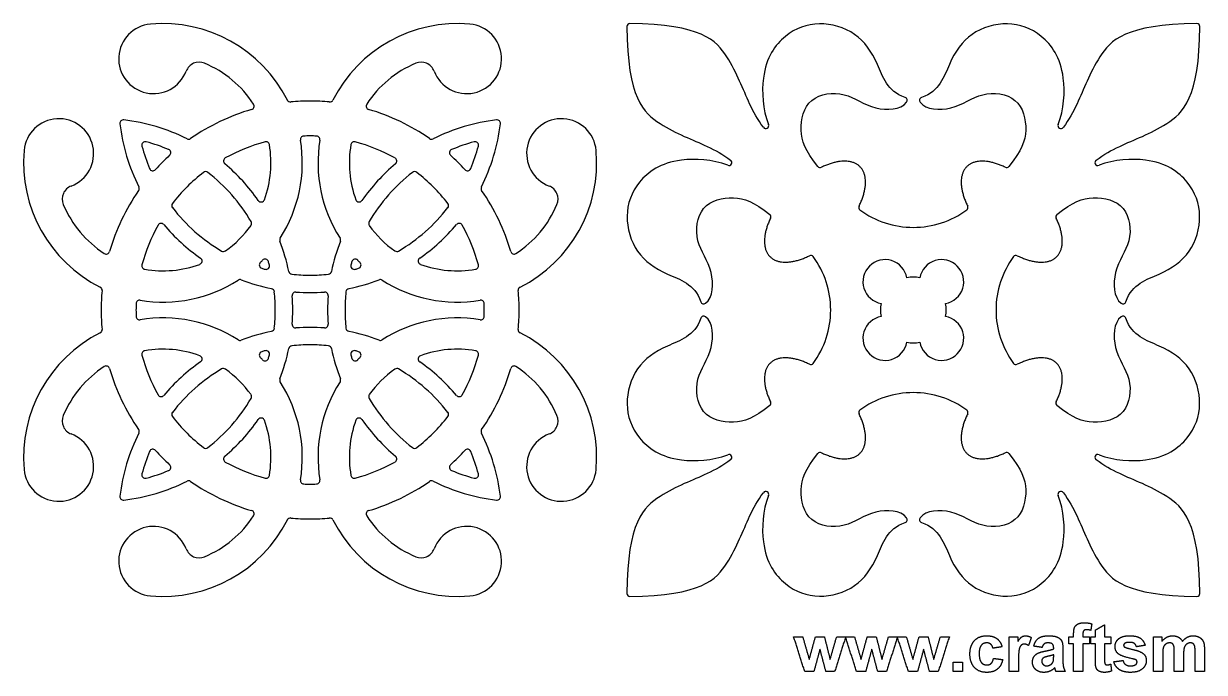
# Model space of a CAD drawing. Header units: millimetres. Extents: x -198 to 198, y -212 to 198.
# Drawn here: x -197.5 to -1.8, y -210.1 to -102.5 of the extents above; entities that cross this region are included whole.
import ezdxf

# ---------------------------------------------------------------- set-up
doc = ezdxf.new("R2010")
doc.units = ezdxf.units.MM
doc.header["$MEASUREMENT"] = 0
doc.layers.add('Layer 03', color=5, linetype='Continuous')

msp = doc.modelspace()

# ---------------------------------------------------------------- linework, layer by layer
at = {"layer": 'Layer 03'}
for centre, radius, start, end in [((-175.96, -108.34), 5.77, 95.148, 339.2413), ((-174.4, -125.6), 23.1, 26.7837, 95.1479), ((-125.6, -125.6), 23.1, 84.8521, 153.2163), ((-124.04, -108.34), 5.77, 200.7587, 84.852), ((-97, -103), 0.5, 89.6364, 180.3636), ((-3, -103), 0.5, 359.6364, 90.3636), ((-168.4, -111.21), 2.31, 67.3463, 159.2413), ((-174.4, -125.6), 17.9, 32.9107, 67.3463), ((-125.6, -125.6), 17.9, 112.6537, 147.0893), ((-131.6, -111.21), 2.31, 20.7587, 112.6537), ((-153.27, -114.93), 0.577, 206.7837, 275.324), ((-150, -150), 34.65, 90, 95.324), ((-150, -150), 34.65, 84.676, 90), ((-146.73, -114.93), 0.577, 264.676, 333.2163), ((-51.52, -115.23), 0.5, 323.6385, 70.9386), ((-48.48, -115.23), 0.5, 109.0614, 216.3615), ((-150, -150), 34.65, 106.256, 124.8703), ((-159.86, -116.19), 0.577, 286.256, 32.9107), ((-140.14, -116.19), 0.577, 147.0893, 253.744), ((-150, -150), 34.65, 55.1297, 73.744), ((-191.66, -124.04), 5.77, 290.7587, 174.8521), ((-180.96, -119.04), 0.577, 83.2169, 186.7831), ((-150, -115.35), 31.76, 186.7831, 206.6578), ((-184.65, -150), 31.76, 63.3422, 83.2169), ((-115.35, -150), 31.76, 96.7831, 116.6578), ((-150, -115.35), 31.76, 333.3422, 353.2169), ((-119.04, -119.04), 0.577, 353.2169, 96.7831), ((-108.34, -124.04), 5.77, 5.1479, 249.2413), ((-74.46, -119.4), 0.5, 215.9463, 21.5706), ((-25.54, -119.4), 0.5, 158.4294, 324.0537), ((-151.05, -121.73), 0.577, 92.1208, 189.4124), ((-150, -150), 28.87, 90, 92.1208), ((-150, -150), 28.87, 87.8792, 90), ((-148.95, -121.73), 0.577, 350.5876, 87.8792), ((-177.33, -122.67), 0.577, 75.0207, 194.9793), ((-150, -115.35), 28.87, 194.9793, 202.8149), ((-184.65, -150), 28.87, 67.1851, 75.0207), ((-170.14, -121.1), 0.577, 243.3422, 304.8703), ((-150, -150), 28.87, 105.0122, 119.1597), ((-174.4, -125.6), 17.9, 340.0509, 9.7227), ((-157.33, -122.67), 0.577, 9.7227, 105.0122), ((-174.4, -125.6), 23.1, 327.3378, 9.4124), ((-125.6, -125.6), 23.1, 170.5876, 212.6622), ((-125.6, -125.6), 17.9, 170.2773, 199.9491), ((-142.67, -122.67), 0.577, 74.9878, 170.2773), ((-150, -150), 28.87, 60.8403, 74.9878), ((-129.86, -121.1), 0.577, 235.1297, 296.6578), ((-115.35, -150), 28.87, 104.9793, 112.8149), ((-150, -115.35), 28.87, 337.1851, 345.0207), ((-122.67, -122.67), 0.577, 345.0207, 104.9793), ((-174.4, -125.6), 23.1, 174.8521, 243.2163), ((-150, -150), 34.65, 132.2318, 137.7682), ((-173.67, -123.92), 0.577, 312.2318, 67.1851), ((-163.79, -125.29), 0.577, 119.1597, 229.8276), ((-136.21, -125.29), 0.577, 310.1724, 60.8403), ((-126.33, -123.92), 0.577, 112.8149, 227.7682), ((-150, -150), 34.65, 42.2318, 47.7682), ((-125.6, -125.6), 23.1, 296.7837, 5.1479), ((-80.6, -125.54), 0.5, 248.4294, 54.0537), ((-19.4, -125.54), 0.5, 125.9463, 291.5706), ((-176.08, -126.33), 0.577, 202.8149, 317.7682), ((-150, -150), 28.87, 127.752, 142.248), ((-167.32, -127.63), 0.577, 52.248, 127.752), ((-184.65, -150), 28.87, 30.5385, 52.248), ((-184.65, -150), 31.76, 34.882, 49.8276), ((-115.35, -150), 31.76, 130.1724, 145.118), ((-115.35, -150), 28.87, 127.752, 149.4615), ((-132.68, -127.63), 0.577, 52.248, 127.752), ((-150, -150), 28.87, 37.752, 52.248), ((-123.92, -126.33), 0.577, 222.2318, 337.1851), ((-65.45, -125.87), 0.5, 218.9185, 295.6354), ((-34.55, -125.87), 0.5, 244.3646, 321.0815), ((-188.79, -131.6), 2.31, 110.7587, 202.6537), ((-150, -150), 34.65, 145.1297, 163.744), ((-178.9, -129.86), 0.577, 325.1297, 26.6578), ((-121.1, -129.86), 0.577, 153.3422, 214.8703), ((-150, -150), 34.65, 16.256, 34.8703), ((-111.21, -131.6), 2.31, 337.3463, 69.2413), ((-174.4, -125.6), 17.9, 202.6537, 237.0893), ((-172.37, -132.68), 0.577, 142.248, 217.752), ((-150, -115.35), 28.87, 217.752, 239.4615), ((-158.12, -131.51), 0.577, 214.882, 340.0509), ((-141.88, -131.51), 0.577, 199.9491, 325.118), ((-150, -115.35), 28.87, 300.5385, 322.248), ((-127.63, -132.68), 0.577, 322.248, 37.752), ((-125.6, -125.6), 17.9, 302.9107, 337.3463), ((-58.56, -132.99), 0.5, 153.6734, 233.5684), ((-41.44, -132.99), 0.5, 306.4316, 26.3266), ((-74.13, -134.55), 0.5, 334.3646, 51.0815), ((-50, -121.38), 14.92, 233.5684, 270), ((-50, -121.38), 14.92, 270, 306.4316), ((-25.87, -134.55), 0.5, 128.9185, 205.6354), ((-150, -150), 28.87, 150.8403, 164.9878), ((-174.71, -136.21), 0.577, 40.1724, 150.8403), ((-150, -115.35), 31.76, 220.1724, 235.118), ((-174.4, -125.6), 17.9, 305.3651, 324.6349), ((-160.28, -135.62), 0.577, 324.6349, 30.5385), ((-139.72, -135.62), 0.577, 149.4615, 215.3651), ((-125.6, -125.6), 17.9, 215.3651, 234.6349), ((-150, -115.35), 31.76, 304.882, 319.8276), ((-125.29, -136.21), 0.577, 29.1597, 139.8276), ((-150, -150), 28.87, 15.0122, 29.1597), ((-154.47, -138.37), 0.577, 147.3378, 201.0719), ((-184.65, -150), 31.76, 11.6111, 21.0719), ((-115.35, -150), 31.76, 158.9281, 168.3889), ((-145.53, -138.37), 0.577, 338.9281, 32.6622), ((-183.81, -140.14), 0.577, 237.0893, 343.744), ((-164.38, -139.72), 0.577, 239.4615, 305.3651), ((-135.62, -139.72), 0.577, 234.6349, 300.5385), ((-116.19, -140.14), 0.577, 196.256, 302.9107), ((-67.01, -141.44), 0.5, 36.4316, 116.3266), ((-32.99, -141.44), 0.5, 63.6734, 143.5684), ((-177.33, -142.67), 0.577, 164.9878, 260.2773), ((-174.4, -125.6), 17.9, 260.2773, 289.9491), ((-168.49, -141.88), 0.577, 289.9491, 55.118), ((-157.86, -142.53), 0.577, 134.323, 253.8683), ((-174.4, -125.6), 23.1, 314.323, 315.677), ((-157.47, -142.14), 0.577, 16.1317, 135.677), ((-157.31, -142.69), 0.577, 255.0207, 14.9793), ((-184.65, -150), 28.87, 14.9793, 16.1317), ((-142.69, -142.69), 0.577, 165.0207, 284.9793), ((-115.35, -150), 28.87, 163.8683, 165.0207), ((-142.53, -142.14), 0.577, 44.323, 163.8683), ((-125.6, -125.6), 23.1, 224.323, 225.677), ((-142.14, -142.53), 0.577, 286.1317, 45.677), ((-131.51, -141.88), 0.577, 124.882, 250.0509), ((-125.6, -125.6), 17.9, 250.0509, 279.7227), ((-122.67, -142.67), 0.577, 279.7227, 15.0122), ((-78.62, -150), 14.92, 360, 36.4316), ((-54.69, -145.31), 3.67, 135, 259.6542), ((-54.69, -145.31), 3.67, 10.3458, 135), ((-45.31, -145.31), 3.67, 45, 169.6542), ((-45.31, -145.31), 3.67, 280.3458, 45), ((-21.38, -150), 14.92, 143.5684, 180), ((-150, -115.35), 28.87, 253.8683, 255.0207), ((-152.97, -143.49), 0.577, 191.6111, 263.9717), ((-150, -115.35), 28.87, 263.9717, 270), ((-150, -115.35), 28.87, 270, 276.0283), ((-147.03, -143.49), 0.577, 276.0283, 348.3889), ((-150, -115.35), 28.87, 284.9793, 286.1317), ((-50, -150), 5.46, 90, 101.3867), ((-50, -150), 5.46, 78.6133, 90), ((-185.07, -146.73), 0.577, 354.676, 63.2163), ((-150, -150), 34.65, 174.676, 180), ((-174.4, -125.6), 23.1, 260.5876, 302.6622), ((-161.63, -145.53), 0.577, 68.9281, 122.6622), ((-150, -115.35), 31.76, 248.9281, 258.3889), ((-156.51, -147.03), 0.577, 6.0283, 78.3889), ((-143.49, -147.03), 0.577, 101.6111, 173.9717), ((-150, -115.35), 31.76, 281.6111, 291.0719), ((-138.37, -145.53), 0.577, 57.3378, 111.0719), ((-125.6, -125.6), 23.1, 237.3378, 279.4124), ((-114.93, -146.73), 0.577, 116.7837, 185.324), ((-150, -150), 34.65, 360, 5.324), ((-178.27, -148.95), 0.577, 80.5876, 177.8792), ((-184.65, -150), 28.87, 0, 6.0283), ((-152.4, -147.6), 0.577, 85.7457, 184.2543), ((-184.65, -150), 31.76, 0, 4.2543), ((-150, -115.35), 31.76, 265.7457, 270), ((-150, -115.35), 31.76, 270, 274.2543), ((-147.6, -147.6), 0.577, 355.7457, 94.2543), ((-115.35, -150), 31.76, 175.7457, 180), ((-115.35, -150), 28.87, 173.9717, 180), ((-121.73, -148.95), 0.577, 2.1208, 99.4124), ((-84.77, -148.48), 0.5, 199.0614, 306.3615), ((-15.23, -148.48), 0.5, 233.6385, 340.9386), ((-150, -150), 34.65, 180, 185.324), ((-150, -150), 28.87, 177.8792, 180), ((-150, -150), 28.87, 180, 182.1208), ((-184.65, -150), 28.87, 353.9717, 360), ((-184.65, -150), 31.76, 355.7457, 360), ((-115.35, -150), 31.76, 180, 184.2543), ((-115.35, -150), 28.87, 180, 186.0283), ((-150, -150), 28.87, 360, 2.1208), ((-150, -150), 28.87, 357.8792, 0), ((-150, -150), 34.65, 354.676, 360), ((-78.62, -150), 14.92, 323.5684, 0), ((-50, -150), 5.46, 168.6133, 180), ((-50, -150), 5.46, 180, 191.3867), ((-50, -150), 5.46, 0, 11.3867), ((-50, -150), 5.46, 348.6133, 0), ((-21.38, -150), 14.92, 180, 216.4316), ((-178.27, -151.05), 0.577, 182.1208, 279.4124), ((-174.4, -174.4), 23.1, 57.3378, 99.4124), ((-152.4, -152.4), 0.577, 175.7457, 274.2543), ((-147.6, -152.4), 0.577, 265.7457, 4.2543), ((-125.6, -174.4), 23.1, 80.5876, 122.6622), ((-121.73, -151.05), 0.577, 260.5876, 357.8792), ((-84.77, -151.52), 0.5, 53.6385, 160.9386), ((-54.69, -154.69), 3.67, 100.3458, 225), ((-45.31, -154.69), 3.67, 315, 79.6542), ((-15.23, -151.52), 0.5, 19.0614, 126.3615), ((-174.4, -174.4), 23.1, 116.7837, 185.1479), ((-185.07, -153.27), 0.577, 296.7837, 5.324), ((-150, -184.65), 31.76, 101.6111, 111.0719), ((-156.51, -152.97), 0.577, 281.6111, 353.9717), ((-150, -184.65), 31.76, 90, 94.2543), ((-150, -184.65), 31.76, 85.7457, 90), ((-143.49, -152.97), 0.577, 186.0283, 258.3889), ((-150, -184.65), 31.76, 68.9281, 78.3889), ((-114.93, -153.27), 0.577, 174.676, 243.2163), ((-125.6, -174.4), 23.1, 354.8521, 63.2163), ((-174.4, -174.4), 17.9, 70.0509, 99.7227), ((-161.63, -154.47), 0.577, 237.3378, 291.0719), ((-184.65, -150), 31.76, 338.9281, 348.3889), ((-152.97, -156.51), 0.577, 96.0283, 168.3889), ((-150, -184.65), 28.87, 90, 96.0283), ((-150, -184.65), 28.87, 83.9717, 90), ((-147.03, -156.51), 0.577, 11.6111, 83.9717), ((-115.35, -150), 31.76, 191.6111, 201.0719), ((-138.37, -154.47), 0.577, 248.9281, 302.6622), ((-125.6, -174.4), 17.9, 80.2773, 109.9491), ((-54.69, -154.69), 3.67, 225, 349.6542), ((-50, -150), 5.46, 258.6133, 270), ((-50, -150), 5.46, 270, 281.3867), ((-45.31, -154.69), 3.67, 190.3458, 315), ((-177.33, -157.33), 0.577, 99.7227, 195.0122), ((-150, -150), 28.87, 195.0122, 209.1597), ((-168.49, -158.12), 0.577, 304.882, 70.0509), ((-157.86, -157.47), 0.577, 106.1317, 225.677), ((-174.4, -174.4), 23.1, 44.323, 45.677), ((-150, -184.65), 28.87, 104.9793, 106.1317), ((-157.47, -157.86), 0.577, 224.323, 343.8683), ((-157.31, -157.31), 0.577, 345.0207, 104.9793), ((-184.65, -150), 28.87, 343.8683, 345.0207), ((-142.69, -157.31), 0.577, 75.0207, 194.9793), ((-115.35, -150), 28.87, 194.9793, 196.1317), ((-142.53, -157.86), 0.577, 196.1317, 315.677), ((-150, -184.65), 28.87, 73.8683, 75.0207), ((-125.6, -174.4), 23.1, 134.323, 135.677), ((-142.14, -157.47), 0.577, 314.323, 73.8683), ((-131.51, -158.12), 0.577, 109.9491, 235.118), ((-150, -150), 28.87, 330.8403, 344.9878), ((-122.67, -157.33), 0.577, 344.9878, 80.2773), ((-174.4, -174.4), 17.9, 122.9107, 157.3463), ((-183.81, -159.86), 0.577, 16.256, 122.9107), ((-150, -150), 34.65, 196.256, 214.8703), ((-150, -184.65), 31.76, 124.882, 139.8276), ((-150, -184.65), 28.87, 120.5385, 142.248), ((-164.38, -160.28), 0.577, 54.6349, 120.5385), ((-174.4, -174.4), 17.9, 35.3651, 54.6349), ((-125.6, -174.4), 17.9, 125.3651, 144.6349), ((-135.62, -160.28), 0.577, 59.4615, 125.3651), ((-150, -184.65), 28.87, 37.752, 59.4615), ((-150, -184.65), 31.76, 40.1724, 55.118), ((-150, -150), 34.65, 325.1297, 343.744), ((-116.19, -159.86), 0.577, 57.0893, 163.744), ((-125.6, -174.4), 17.9, 22.6537, 57.0893), ((-67.01, -158.56), 0.5, 243.6734, 323.5684), ((-32.99, -158.56), 0.5, 216.4316, 296.3266), ((-154.47, -161.63), 0.577, 158.9281, 212.6622), ((-174.4, -174.4), 23.1, 350.5876, 32.6622), ((-125.6, -174.4), 23.1, 147.3378, 189.4124), ((-145.53, -161.63), 0.577, 327.3378, 21.0719), ((-174.71, -163.79), 0.577, 209.1597, 319.8276), ((-160.28, -164.38), 0.577, 329.4615, 35.3651), ((-139.72, -164.38), 0.577, 144.6349, 210.5385), ((-125.29, -163.79), 0.577, 220.1724, 330.8403), ((-50, -178.62), 14.92, 90, 126.4316), ((-50, -178.62), 14.92, 53.5684, 90), ((-184.65, -150), 28.87, 307.752, 329.4615), ((-115.35, -150), 28.87, 210.5385, 232.248), ((-74.13, -165.45), 0.5, 308.9185, 25.6354), ((-25.87, -165.45), 0.5, 154.3646, 231.0815), ((-188.79, -168.4), 2.31, 157.3463, 249.2413), ((-172.37, -167.32), 0.577, 142.248, 217.752), ((-150, -150), 28.87, 217.752, 232.248), ((-184.65, -150), 31.76, 310.1724, 325.118), ((-158.12, -168.49), 0.577, 19.9491, 145.118), ((-174.4, -174.4), 17.9, 350.2773, 19.9491), ((-125.6, -174.4), 17.9, 160.0509, 189.7227), ((-141.88, -168.49), 0.577, 34.882, 160.0509), ((-115.35, -150), 31.76, 214.882, 229.8276), ((-150, -150), 28.87, 307.752, 322.248), ((-127.63, -167.32), 0.577, 322.248, 37.752), ((-111.21, -168.4), 2.31, 290.7587, 22.6537), ((-58.56, -167.01), 0.5, 126.4316, 206.3266), ((-41.44, -167.01), 0.5, 333.6734, 53.5684), ((-178.9, -170.14), 0.577, 333.3422, 34.8703), ((-121.1, -170.14), 0.577, 145.1297, 206.6578), ((-191.66, -175.96), 5.77, 185.1479, 69.2413), ((-150, -184.65), 31.76, 153.3422, 173.2169), ((-150, -184.65), 31.76, 6.7831, 26.6578), ((-108.34, -175.96), 5.77, 110.7587, 354.8521), ((-150, -184.65), 28.87, 157.1851, 165.0207), ((-176.08, -173.67), 0.577, 42.2318, 157.1851), ((-150, -150), 34.65, 222.2318, 227.7682), ((-167.32, -172.37), 0.577, 232.248, 307.752), ((-132.68, -172.37), 0.577, 232.248, 307.752), ((-150, -150), 34.65, 312.2318, 317.7682), ((-123.92, -173.67), 0.577, 22.8149, 137.7682), ((-150, -184.65), 28.87, 14.9793, 22.8149), ((-80.6, -174.46), 0.5, 305.9463, 111.5706), ((-65.45, -174.13), 0.5, 64.3646, 141.0815), ((-34.55, -174.13), 0.5, 38.9185, 115.6354), ((-19.4, -174.46), 0.5, 68.4294, 234.0537), ((-173.67, -176.08), 0.577, 292.8149, 47.7682), ((-163.79, -174.71), 0.577, 130.1724, 240.8403), ((-150, -150), 28.87, 240.8403, 254.9878), ((-150, -150), 28.87, 285.0122, 299.1597), ((-136.21, -174.71), 0.577, 299.1597, 49.8276), ((-126.33, -176.08), 0.577, 132.2318, 247.1851), ((-177.33, -177.33), 0.577, 165.0207, 284.9793), ((-184.65, -150), 28.87, 284.9793, 292.8149), ((-157.33, -177.33), 0.577, 254.9878, 350.2773), ((-142.67, -177.33), 0.577, 189.7227, 285.0122), ((-115.35, -150), 28.87, 247.1851, 255.0207), ((-122.67, -177.33), 0.577, 255.0207, 14.9793), ((-184.65, -150), 31.76, 276.7831, 296.6578), ((-170.14, -178.9), 0.577, 55.1297, 116.6578), ((-150, -150), 34.65, 235.1297, 253.744), ((-151.05, -178.27), 0.577, 170.5876, 267.8792), ((-150, -150), 28.87, 267.8792, 270), ((-150, -150), 28.87, 270, 272.1208), ((-148.95, -178.27), 0.577, 272.1208, 9.4124), ((-150, -150), 34.65, 286.256, 304.8703), ((-129.86, -178.9), 0.577, 63.3422, 124.8703), ((-115.35, -150), 31.76, 243.3422, 263.2169), ((-180.96, -180.96), 0.577, 173.2169, 276.7831), ((-119.04, -180.96), 0.577, 263.2169, 6.7831), ((-74.46, -180.6), 0.5, 338.4294, 144.0537), ((-25.54, -180.6), 0.5, 35.9463, 201.5706), ((-159.86, -183.81), 0.577, 327.0893, 73.744), ((-140.14, -183.81), 0.577, 106.256, 212.9107), ((-175.96, -191.66), 5.77, 20.7587, 264.852), ((-174.4, -174.4), 23.1, 264.8521, 333.2163), ((-174.4, -174.4), 17.9, 292.6537, 327.0893), ((-153.27, -185.07), 0.577, 84.676, 153.2163), ((-150, -150), 34.65, 264.676, 270), ((-150, -150), 34.65, 270, 275.324), ((-146.73, -185.07), 0.577, 26.7837, 95.324), ((-125.6, -174.4), 23.1, 206.7837, 275.1479), ((-125.6, -174.4), 17.9, 212.9107, 247.3463), ((-124.04, -191.66), 5.77, 275.148, 159.2413), ((-51.52, -184.77), 0.5, 289.0614, 36.3615), ((-48.48, -184.77), 0.5, 143.6385, 250.9386), ((-168.4, -188.79), 2.31, 200.7587, 292.6537), ((-131.6, -188.79), 2.31, 247.3463, 339.2413), ((-97, -197), 0.5, 179.6364, 270.3636), ((-3, -197), 0.5, 269.6364, 0.3636)]:
    msp.add_arc(centre, radius, start, end, dxfattribs=at)
for points, knots in [([(-97.5, -103), (-97.42, -114.85), (-91.92, -119.9), (-85.06, -122.27), (-81.57, -124.21), (-80.3, -125.13)], [9200.477875, 9200.477875, 9200.477875, 9200.477875, 9212.493832, 9224.678635, 9231.650875, 9231.650875, 9231.650875, 9231.650875]), ([(-74.87, -119.7), (-75.79, -118.43), (-77.73, -114.94), (-80.1, -108.08), (-85.15, -102.58), (-97, -102.5)], [9168.513131, 9168.513131, 9168.513131, 9168.513131, 9175.48537, 9187.67017, 9199.686131, 9199.686131, 9199.686131, 9199.686131]), ([(-51.36, -114.76), (-54.36, -113.72), (-55.83, -108.71), (-59.23, -103.75), (-65.71, -101.9), (-71.42, -103.93), (-75.38, -109.41), (-75, -116.69), (-74, -119.22)], [9120.439515, 9120.439515, 9120.439515, 9120.439515, 9128.307173, 9136.637013, 9144.966852, 9153.296691, 9161.626531, 9167.067787, 9167.067787, 9167.067787, 9167.067787]), ([(-26, -119.22), (-25, -116.69), (-24.62, -109.41), (-28.58, -103.93), (-34.29, -101.9), (-40.77, -103.75), (-44.17, -108.71), (-45.64, -113.72), (-48.64, -114.76)], [8962.405411, 8962.405411, 8962.405411, 8962.405411, 8967.846665, 8976.176505, 8984.506344, 8992.836183, 9001.166022, 9009.033682, 9009.033682, 9009.033682, 9009.033682]), ([(-3, -102.5), (-14.85, -102.58), (-19.9, -108.08), (-22.27, -114.94), (-24.21, -118.43), (-25.13, -119.7)], [8929.787067, 8929.787067, 8929.787067, 8929.787067, 8941.803025, 8953.987827, 8960.960066, 8960.960066, 8960.960066, 8960.960066]), ([(-19.7, -125.13), (-18.43, -124.21), (-14.94, -122.27), (-8.08, -119.9), (-2.58, -114.85), (-2.5, -103)], [8897.822323, 8897.822323, 8897.822323, 8897.822323, 8904.794562, 8916.979364, 8928.995322, 8928.995322, 8928.995322, 8928.995322]), ([(-65.84, -126.19), (-67.94, -123.58), (-69.18, -120.34), (-67.69, -114.38), (-61.1, -113.55), (-57.02, -117.01), (-52.09, -116.84), (-51.12, -115.53)], [9077.528376, 9077.528376, 9077.528376, 9077.528376, 9086.083511, 9094.694983, 9103.306456, 9111.917928, 9119.503145, 9119.503145, 9119.503145, 9119.503145]), ([(-48.88, -115.53), (-47.91, -116.84), (-42.98, -117.01), (-38.9, -113.55), (-32.31, -114.38), (-30.82, -120.34), (-32.06, -123.58), (-34.16, -126.19)], [9009.970052, 9009.970052, 9009.970052, 9009.970052, 9017.55527, 9026.166743, 9034.778216, 9043.389688, 9051.944822, 9051.944822, 9051.944822, 9051.944822]), ([(-80.78, -126), (-83.31, -125), (-90.59, -124.62), (-96.07, -128.58), (-98.1, -134.29), (-96.25, -140.77), (-91.29, -144.17), (-86.28, -145.64), (-85.24, -148.64)], [9233.09622, 9233.09622, 9233.09622, 9233.09622, 9238.537474, 9246.867314, 9255.197153, 9263.526993, 9271.856833, 9279.724491, 9279.724491, 9279.724491, 9279.724491]), ([(-14.76, -148.64), (-13.72, -145.64), (-8.71, -144.17), (-3.75, -140.77), (-1.9, -134.29), (-3.93, -128.58), (-9.41, -124.62), (-16.69, -125), (-19.22, -126)], [8849.748707, 8849.748707, 8849.748707, 8849.748707, 8857.616366, 8865.946205, 8874.276044, 8882.605883, 8890.935723, 8896.376978, 8896.376978, 8896.376978, 8896.376978]), ([(-84.47, -148.88), (-83.16, -147.91), (-82.99, -142.98), (-86.45, -138.9), (-85.62, -132.31), (-79.66, -130.82), (-76.42, -132.06), (-73.81, -134.16)], [9280.660861, 9280.660861, 9280.660861, 9280.660861, 9288.246078, 9296.85755, 9305.469023, 9314.080495, 9322.63563, 9322.63563, 9322.63563, 9322.63563]), ([(-26.19, -134.16), (-23.58, -132.06), (-20.34, -130.82), (-14.38, -132.31), (-13.55, -138.9), (-17.01, -142.98), (-16.84, -147.91), (-15.53, -148.88)], [8806.837567, 8806.837567, 8806.837567, 8806.837567, 8815.392702, 8824.004175, 8832.615647, 8841.22712, 8848.812337, 8848.812337, 8848.812337, 8848.812337]), ([(-85.24, -151.36), (-86.28, -154.36), (-91.29, -155.83), (-96.25, -159.23), (-98.1, -165.71), (-96.07, -171.42), (-90.59, -175.38), (-83.31, -175), (-80.78, -174)], [8308.36709, 8308.36709, 8308.36709, 8308.36709, 8316.234748, 8324.564588, 8332.894427, 8341.224267, 8349.554107, 8354.995361, 8354.995361, 8354.995361, 8354.995361]), ([(-73.81, -165.84), (-76.42, -167.94), (-79.66, -169.18), (-85.62, -167.69), (-86.45, -161.1), (-82.99, -157.02), (-83.16, -152.09), (-84.47, -151.12)], [8265.455951, 8265.455951, 8265.455951, 8265.455951, 8274.011086, 8282.622558, 8291.234031, 8299.845504, 8307.43072, 8307.43072, 8307.43072, 8307.43072]), ([(-15.53, -151.12), (-16.84, -152.09), (-17.01, -157.02), (-13.55, -161.1), (-14.38, -167.69), (-20.34, -169.18), (-23.58, -167.94), (-26.19, -165.84)], [8739.279244, 8739.279244, 8739.279244, 8739.279244, 8746.86446, 8755.475933, 8764.087406, 8772.69888, 8781.254013, 8781.254013, 8781.254013, 8781.254013]), ([(-19.22, -174), (-16.69, -175), (-9.41, -175.38), (-3.93, -171.42), (-1.9, -165.71), (-3.75, -159.23), (-8.71, -155.83), (-13.72, -154.36), (-14.76, -151.36)], [8691.714602, 8691.714602, 8691.714602, 8691.714602, 8697.155858, 8705.485698, 8713.815537, 8722.145376, 8730.475216, 8738.342874, 8738.342874, 8738.342874, 8738.342874]), ([(-51.12, -184.47), (-52.09, -183.16), (-57.02, -182.99), (-61.1, -186.45), (-67.69, -185.62), (-69.18, -179.66), (-67.94, -176.42), (-65.84, -173.81)], [8468.588435, 8468.588435, 8468.588435, 8468.588435, 8476.173651, 8484.785124, 8493.396597, 8502.008069, 8510.563204, 8510.563204, 8510.563204, 8510.563204]), ([(-34.16, -173.81), (-32.06, -176.42), (-30.82, -179.66), (-32.31, -185.62), (-38.9, -186.45), (-42.98, -182.99), (-47.91, -183.16), (-48.88, -184.47)], [8536.146759, 8536.146759, 8536.146759, 8536.146759, 8544.701892, 8553.313365, 8561.924838, 8570.536311, 8578.121528, 8578.121528, 8578.121528, 8578.121528]), ([(-80.3, -174.87), (-81.57, -175.79), (-85.06, -177.73), (-91.92, -180.1), (-97.42, -185.15), (-97.5, -197)], [8356.440706, 8356.440706, 8356.440706, 8356.440706, 8363.412945, 8375.597745, 8387.613705, 8387.613705, 8387.613705, 8387.613705]), ([(-2.5, -197), (-2.58, -185.15), (-8.08, -180.1), (-14.94, -177.73), (-18.43, -175.79), (-19.7, -174.87)], [8659.096258, 8659.096258, 8659.096258, 8659.096258, 8671.112217, 8683.297018, 8690.269258, 8690.269258, 8690.269258, 8690.269258]), ([(-97, -197.5), (-85.15, -197.42), (-80.1, -191.92), (-77.73, -185.06), (-75.79, -181.57), (-74.87, -180.3)], [8388.40545, 8388.40545, 8388.40545, 8388.40545, 8400.42141, 8412.60621, 8419.578449, 8419.578449, 8419.578449, 8419.578449]), ([(-74, -180.78), (-75, -183.31), (-75.38, -190.59), (-71.42, -196.07), (-65.71, -198.1), (-59.23, -196.25), (-55.83, -191.29), (-54.36, -186.28), (-51.36, -185.24)], [8421.023794, 8421.023794, 8421.023794, 8421.023794, 8426.465048, 8434.794888, 8443.124727, 8451.454566, 8459.784405, 8467.652065, 8467.652065, 8467.652065, 8467.652065]), ([(-48.64, -185.24), (-45.64, -186.28), (-44.17, -191.29), (-40.77, -196.25), (-34.29, -198.1), (-28.58, -196.07), (-24.62, -190.59), (-25, -183.31), (-26, -180.78)], [8579.057898, 8579.057898, 8579.057898, 8579.057898, 8586.925558, 8595.255397, 8603.585237, 8611.915076, 8620.244915, 8625.68617, 8625.68617, 8625.68617, 8625.68617]), ([(-25.13, -180.3), (-24.21, -181.57), (-22.27, -185.06), (-19.9, -191.92), (-14.85, -197.42), (-3, -197.5)], [8627.131514, 8627.131514, 8627.131514, 8627.131514, 8634.103754, 8646.288555, 8658.304514, 8658.304514, 8658.304514, 8658.304514])]:
    msp.add_open_spline(points, degree=3, knots=knots, dxfattribs=at)
for points, weights, knots in [([(-59.01, -132.77), (-56.8, -128.29), (-58.85, -126.23), (-60.86, -124.23), (-65.23, -126.32)], [0.862289388892, 0.817785285659, 1, 0.821022926632, 0.860779444442], [9074.92181, 9074.92181, 9074.92181, 9075.899034, 9075.899034, 9076.858895, 9076.858895, 9076.858895]), ([(-34.77, -126.32), (-39.14, -124.23), (-41.15, -126.23), (-43.2, -128.29), (-40.99, -132.77)], [0.860779444442, 0.821022926632, 1, 0.817785329102, 0.862289367671], [9052.614303, 9052.614303, 9052.614303, 9053.574163, 9053.574163, 9054.551387, 9054.551387, 9054.551387]), ([(-73.68, -134.77), (-75.77, -139.14), (-73.77, -141.15), (-71.71, -143.2), (-67.23, -140.99)], [0.860779463399, 0.821022883961, 1, 0.817785285659, 0.862289388892], [9323.305111, 9323.305111, 9323.305111, 9324.264972, 9324.264972, 9325.242196, 9325.242196, 9325.242196]), ([(-32.77, -140.99), (-28.29, -143.2), (-26.23, -141.15), (-24.23, -139.14), (-26.32, -134.77)], [0.862289367671, 0.817785329102, 1, 0.821022926632, 0.860779444442], [8804.231002, 8804.231002, 8804.231002, 8805.208226, 8805.208226, 8806.168086, 8806.168086, 8806.168086]), ([(-67.23, -159.01), (-71.71, -156.8), (-73.77, -158.85), (-75.77, -160.86), (-73.68, -165.23)], [0.862289367671, 0.817785329102, 1, 0.821023011975, 0.860779406527], [9345.612619, 9345.612619, 9345.612619, 9346.589843, 9346.589843, 9347.549703, 9347.549703, 9347.549703]), ([(-26.32, -165.23), (-24.23, -160.86), (-26.23, -158.85), (-28.29, -156.8), (-32.77, -159.01)], [0.860779444442, 0.821022926632, 1, 0.817785329102, 0.862289367671], [8781.923494, 8781.923494, 8781.923494, 8782.883355, 8782.883355, 8783.860578, 8783.860578, 8783.860578]), ([(-65.23, -173.68), (-60.86, -175.77), (-58.85, -173.77), (-56.8, -171.71), (-59.01, -167.23)], [0.860779444442, 0.821022926632, 1, 0.817785285659, 0.862289388892], [8511.232686, 8511.232686, 8511.232686, 8512.192546, 8512.192546, 8513.16977, 8513.16977, 8513.16977]), ([(-40.99, -167.23), (-43.2, -171.71), (-41.15, -173.77), (-39.14, -175.77), (-34.77, -173.68)], [0.862289388892, 0.817785285659, 1, 0.821022926632, 0.860779444442], [8533.540193, 8533.540193, 8533.540193, 8534.517417, 8534.517417, 8535.477278, 8535.477278, 8535.477278])]:
    msp.add_rational_spline(points, weights, degree=2, knots=knots, dxfattribs=at)
for points in [[(-23.43, -203.74), (-23.43, -203.02), (-23.28, -202.66)], [(-23.28, -202.66), (-23.13, -202.31), (-22.72, -202.08)], [(-22.72, -202.08), (-22.31, -201.86), (-21.68, -201.86)], [(-21.76, -203.19), (-21.9, -203.35), (-21.9, -203.78)], [(-21.29, -203.04), (-21.62, -203.04), (-21.76, -203.19)], [(-21.68, -201.86), (-21.04, -201.86), (-20.42, -202.05)], [(-20.59, -203.13), (-20.96, -203.04), (-21.29, -203.04)], [(-20.42, -202.05), (-20.51, -202.59), (-20.59, -203.13)], [(-19.83, -203.09), (-19.06, -202.65), (-18.3, -202.2)], [(-19.83, -204.18), (-19.83, -203.63), (-19.83, -203.09)], [(-18.3, -202.2), (-18.3, -203.19), (-18.3, -204.18)], [(-68.01, -209.96), (-68.93, -207.07), (-69.85, -204.18)], [(-69.85, -204.18), (-69.1, -204.18), (-68.35, -204.18)], [(-68.35, -204.18), (-67.81, -206.07), (-67.26, -207.96)], [(-67.26, -207.96), (-66.75, -206.07), (-66.23, -204.18)], [(-66.23, -204.18), (-65.49, -204.18), (-64.75, -204.18)], [(-64.75, -204.18), (-64.28, -206.07), (-63.8, -207.96)], [(-63.8, -207.96), (-63.26, -206.07), (-62.71, -204.18)], [(-61.21, -204.18), (-62.13, -207.07), (-63.05, -209.96)], [(-62.71, -204.18), (-61.96, -204.18), (-61.21, -204.18)], [(-59.42, -209.96), (-60.34, -207.07), (-61.26, -204.18)], [(-61.26, -204.18), (-60.51, -204.18), (-59.76, -204.18)], [(-59.76, -204.18), (-59.22, -206.07), (-58.67, -207.96)], [(-58.67, -207.96), (-58.16, -206.07), (-57.64, -204.18)], [(-57.64, -204.18), (-56.9, -204.18), (-56.16, -204.18)], [(-56.16, -204.18), (-55.68, -206.07), (-55.21, -207.96)], [(-55.21, -207.96), (-54.66, -206.07), (-54.12, -204.18)], [(-52.62, -204.18), (-53.54, -207.07), (-54.46, -209.96)], [(-54.12, -204.18), (-53.37, -204.18), (-52.62, -204.18)], [(-50.82, -209.96), (-51.75, -207.07), (-52.67, -204.18)], [(-52.67, -204.18), (-51.92, -204.18), (-51.17, -204.18)], [(-51.17, -204.18), (-50.62, -206.07), (-50.08, -207.96)], [(-50.08, -207.96), (-49.56, -206.07), (-49.05, -204.18)], [(-49.05, -204.18), (-48.31, -204.18), (-47.57, -204.18)], [(-47.57, -204.18), (-47.09, -206.07), (-46.62, -207.96)], [(-46.62, -207.96), (-46.07, -206.07), (-45.52, -204.18)], [(-44.03, -204.18), (-44.95, -207.07), (-45.87, -209.96)], [(-45.52, -204.18), (-44.77, -204.18), (-44.03, -204.18)], [(-40.62, -207.07), (-40.62, -205.63), (-39.87, -204.83)], [(-39.87, -204.83), (-39.12, -204.03), (-37.84, -204.03)], [(-37.85, -205.21), (-38.42, -205.21), (-38.75, -205.62)], [(-37.16, -205.44), (-37.42, -205.21), (-37.85, -205.21)], [(-37.84, -204.03), (-36.79, -204.03), (-36.17, -204.48)], [(-36.82, -206.1), (-36.89, -205.66), (-37.16, -205.44)], [(-36.17, -204.48), (-35.56, -204.93), (-35.29, -205.86)], [(-34.1, -209.96), (-34.1, -207.07), (-34.1, -204.18)], [(-34.1, -204.18), (-33.38, -204.18), (-32.67, -204.18)], [(-32.67, -204.18), (-32.67, -204.59), (-32.67, -204.99)], [(-32.67, -204.99), (-32.32, -204.42), (-32.04, -204.22)], [(-31.6, -205.41), (-31.9, -205.41), (-32.11, -205.59)], [(-32.04, -204.22), (-31.76, -204.03), (-31.41, -204.03)], [(-30.92, -205.66), (-31.28, -205.41), (-31.6, -205.41)], [(-31.41, -204.03), (-30.91, -204.03), (-30.45, -204.32)], [(-30.45, -204.32), (-30.68, -204.99), (-30.92, -205.66)], [(-30.05, -205.76), (-29.82, -204.88), (-29.26, -204.45)], [(-29.26, -204.45), (-28.7, -204.03), (-27.6, -204.03)], [(-28.32, -205.38), (-28.53, -205.54), (-28.67, -205.96)], [(-27.72, -205.21), (-28.11, -205.21), (-28.32, -205.38)], [(-26.95, -205.41), (-27.15, -205.21), (-27.72, -205.21)], [(-27.6, -204.03), (-26.59, -204.03), (-26.1, -204.27)], [(-26.74, -206.05), (-26.74, -205.6), (-26.95, -205.41)], [(-26.1, -204.27), (-25.61, -204.51), (-25.41, -204.89)], [(-25.41, -204.89), (-25.21, -205.26), (-25.21, -206.26)], [(-24.22, -204.18), (-23.83, -204.18), (-23.43, -204.18)], [(-24.22, -205.36), (-24.22, -204.77), (-24.22, -204.18)], [(-23.43, -205.36), (-23.83, -205.36), (-24.22, -205.36)], [(-23.43, -204.18), (-23.43, -203.96), (-23.43, -203.74)], [(-23.43, -209.96), (-23.43, -207.66), (-23.43, -205.36)], [(-21.9, -203.78), (-21.9, -203.98), (-21.9, -204.18)], [(-21.9, -204.18), (-21.36, -204.18), (-20.82, -204.18)], [(-20.82, -205.36), (-21.36, -205.36), (-21.9, -205.36)], [(-21.9, -205.36), (-21.9, -207.66), (-21.9, -209.96)], [(-20.82, -204.18), (-20.82, -204.77), (-20.82, -205.36)], [(-20.57, -205.36), (-20.57, -204.77), (-20.57, -204.18)], [(-20.57, -204.18), (-20.2, -204.18), (-19.83, -204.18)], [(-19.83, -205.36), (-20.2, -205.36), (-20.57, -205.36)], [(-19.83, -207.91), (-19.83, -206.64), (-19.83, -205.36)], [(-18.3, -204.18), (-17.78, -204.18), (-17.26, -204.18)], [(-17.26, -205.36), (-17.78, -205.36), (-18.3, -205.36)], [(-18.3, -205.36), (-18.3, -206.56), (-18.3, -207.75)], [(-17.26, -204.18), (-17.26, -204.77), (-17.26, -205.36)], [(-16.57, -205.82), (-16.57, -205.06), (-15.98, -204.54)], [(-15.98, -204.54), (-15.38, -204.03), (-14.14, -204.03)], [(-14.96, -205.29), (-15.14, -205.41), (-15.14, -205.6)], [(-14.1, -205.12), (-14.7, -205.12), (-14.96, -205.29)], [(-14.14, -204.03), (-12.95, -204.03), (-12.38, -204.43)], [(-13.36, -205.31), (-13.62, -205.12), (-14.1, -205.12)], [(-13.01, -205.86), (-13.11, -205.5), (-13.36, -205.31)], [(-12.38, -204.43), (-11.8, -204.83), (-11.58, -205.61)], [(-10.2, -204.18), (-9.51, -204.18), (-8.82, -204.18)], [(-10.2, -209.96), (-10.2, -207.07), (-10.2, -204.18)], [(-8.82, -204.96), (-8.06, -204.03), (-7.02, -204.03)], [(-8.82, -204.18), (-8.82, -204.57), (-8.82, -204.96)], [(-8.15, -205.41), (-8.43, -205.6), (-8.55, -205.96)], [(-7.53, -205.21), (-7.87, -205.21), (-8.15, -205.41)], [(-7.07, -205.33), (-7.24, -205.21), (-7.53, -205.21)], [(-6.82, -205.7), (-6.9, -205.45), (-7.07, -205.33)], [(-7.02, -204.03), (-6.47, -204.03), (-6.06, -204.26)], [(-6.06, -204.26), (-5.65, -204.49), (-5.39, -204.96)], [(-5.39, -204.96), (-5.01, -204.49), (-4.57, -204.26)], [(-4.68, -205.41), (-4.96, -205.61), (-5.09, -205.98)], [(-4.09, -205.21), (-4.4, -205.21), (-4.68, -205.41)], [(-4.57, -204.26), (-4.14, -204.03), (-3.64, -204.03)], [(-3.44, -205.54), (-3.65, -205.21), (-4.09, -205.21)], [(-3.64, -204.03), (-3, -204.03), (-2.57, -204.29)], [(-2.57, -204.29), (-2.13, -204.55), (-1.91, -205.05)], [(-1.91, -205.05), (-1.75, -205.42), (-1.75, -206.25)], [(-65.48, -206.24), (-65.99, -208.1), (-66.49, -209.96)], [(-64.5, -209.96), (-64.99, -208.1), (-65.48, -206.24)], [(-56.89, -206.24), (-57.4, -208.1), (-57.9, -209.96)], [(-55.91, -209.96), (-56.4, -208.1), (-56.89, -206.24)], [(-48.3, -206.24), (-48.8, -208.1), (-49.31, -209.96)], [(-47.32, -209.96), (-47.81, -208.1), (-48.3, -206.24)], [(-39.87, -209.3), (-40.62, -208.49), (-40.62, -207.07)], [(-38.75, -205.62), (-39.09, -206.02), (-39.09, -206.96)], [(-39.09, -206.96), (-39.09, -208.01), (-38.74, -208.44)], [(-35.29, -205.86), (-36.05, -205.98), (-36.82, -206.1)], [(-32.45, -206.23), (-32.57, -206.69), (-32.57, -208.17)], [(-32.11, -205.59), (-32.33, -205.77), (-32.45, -206.23)], [(-28.67, -205.96), (-29.36, -205.86), (-30.05, -205.76)], [(-30.02, -207.52), (-29.79, -207.14), (-29.38, -206.93)], [(-29.38, -206.93), (-28.97, -206.73), (-28.19, -206.58)], [(-27.63, -207.42), (-28.24, -207.56), (-28.43, -207.69)], [(-28.19, -206.58), (-27.15, -206.38), (-26.74, -206.2)], [(-26.74, -207.19), (-27.02, -207.29), (-27.63, -207.42)], [(-26.74, -206.2), (-26.74, -206.12), (-26.74, -206.05)], [(-26.74, -207.49), (-26.74, -207.34), (-26.74, -207.19)], [(-25.21, -206.26), (-25.21, -207.16), (-25.21, -208.05)], [(-15.88, -207.13), (-16.57, -206.66), (-16.57, -205.82)], [(-13.54, -207.88), (-15.39, -207.47), (-15.88, -207.13)], [(-15.14, -205.6), (-15.14, -205.77), (-14.99, -205.89)], [(-14.99, -205.89), (-14.78, -206.04), (-13.56, -206.32)], [(-13.56, -206.32), (-12.34, -206.6), (-11.86, -207.01)], [(-11.58, -205.61), (-12.3, -205.73), (-13.01, -205.86)], [(-11.86, -207.01), (-11.38, -207.42), (-11.38, -208.15)], [(-8.55, -205.96), (-8.67, -206.31), (-8.67, -207.15)], [(-8.67, -207.15), (-8.67, -208.55), (-8.67, -209.96)], [(-6.74, -206.79), (-6.74, -205.94), (-6.82, -205.7)], [(-6.74, -209.96), (-6.74, -208.37), (-6.74, -206.79)], [(-5.09, -205.98), (-5.21, -206.36), (-5.21, -207.18)], [(-5.21, -207.18), (-5.21, -208.57), (-5.21, -209.96)], [(-3.29, -206.65), (-3.29, -205.79), (-3.44, -205.54)], [(-3.29, -209.96), (-3.29, -208.3), (-3.29, -206.65)], [(-1.75, -206.25), (-1.75, -208.1), (-1.75, -209.96)], [(-43.38, -209.96), (-43.38, -209.19), (-43.38, -208.42)], [(-43.38, -208.42), (-42.62, -208.42), (-41.85, -208.42)], [(-41.85, -208.42), (-41.85, -209.19), (-41.85, -209.96)], [(-37.85, -210.1), (-39.12, -210.1), (-39.87, -209.3)], [(-38.74, -208.44), (-38.4, -208.87), (-37.82, -208.87)], [(-37.82, -208.87), (-37.39, -208.87), (-37.11, -208.62)], [(-37.11, -208.62), (-36.83, -208.38), (-36.72, -207.78)], [(-36.72, -207.78), (-35.95, -207.88), (-35.19, -207.98)], [(-35.19, -207.98), (-35.42, -209.03), (-36.08, -209.57)], [(-32.57, -208.17), (-32.57, -209.06), (-32.57, -209.96)], [(-30.25, -208.4), (-30.25, -207.91), (-30.02, -207.52)], [(-29.74, -209.62), (-30.25, -209.14), (-30.25, -208.4)], [(-28.43, -207.69), (-28.72, -207.9), (-28.72, -208.23)], [(-28.72, -208.23), (-28.72, -208.55), (-28.49, -208.78)], [(-28.49, -208.78), (-28.26, -209.02), (-27.9, -209.02)], [(-27.9, -209.02), (-27.51, -209.02), (-27.15, -208.75)], [(-26.55, -209.33), (-26.94, -209.72), (-27.38, -209.91)], [(-27.15, -208.75), (-26.88, -208.54), (-26.8, -208.24)], [(-26.8, -208.24), (-26.74, -208.04), (-26.74, -207.49)], [(-26.49, -209.51), (-26.53, -209.37), (-26.55, -209.33)], [(-25.21, -208.05), (-25.21, -208.82), (-25.13, -209.18)], [(-25.13, -209.18), (-25.04, -209.54), (-24.82, -209.96)], [(-19.78, -209), (-19.83, -208.73), (-19.83, -207.91)], [(-19.57, -209.6), (-19.72, -209.38), (-19.78, -209)], [(-18.3, -207.75), (-18.3, -208.47), (-18.27, -208.59)], [(-18.27, -208.59), (-18.24, -208.71), (-18.14, -208.79)], [(-18.14, -208.79), (-18.03, -208.87), (-17.88, -208.87)], [(-17.88, -208.87), (-17.68, -208.87), (-17.29, -208.72)], [(-17.29, -208.72), (-17.22, -209.3), (-17.16, -209.88)], [(-16.77, -208.33), (-16, -208.23), (-15.24, -208.13)], [(-15.87, -209.63), (-16.56, -209.15), (-16.77, -208.33)], [(-15.24, -208.13), (-15.14, -208.57), (-14.84, -208.79)], [(-14.84, -208.79), (-14.54, -209.02), (-14.01, -209.02)], [(-14.01, -209.02), (-13.41, -209.02), (-13.12, -208.8)], [(-13.02, -208.09), (-13.14, -207.98), (-13.54, -207.88)], [(-13.12, -208.8), (-12.92, -208.64), (-12.92, -208.38)], [(-12.92, -208.38), (-12.92, -208.2), (-13.02, -208.09)], [(-11.38, -208.15), (-11.38, -208.95), (-12.05, -209.53)], [(-66.49, -209.96), (-67.25, -209.96), (-68.01, -209.96)], [(-63.05, -209.96), (-63.78, -209.96), (-64.5, -209.96)], [(-57.9, -209.96), (-58.66, -209.96), (-59.42, -209.96)], [(-54.46, -209.96), (-55.19, -209.96), (-55.91, -209.96)], [(-49.31, -209.96), (-50.06, -209.96), (-50.82, -209.96)], [(-45.87, -209.96), (-46.59, -209.96), (-47.32, -209.96)], [(-41.85, -209.96), (-42.62, -209.96), (-43.38, -209.96)], [(-36.08, -209.57), (-36.74, -210.1), (-37.85, -210.1)], [(-32.57, -209.96), (-33.34, -209.96), (-34.1, -209.96)], [(-28.33, -210.1), (-29.22, -210.1), (-29.74, -209.62)], [(-27.38, -209.91), (-27.83, -210.1), (-28.33, -210.1)], [(-26.35, -209.96), (-26.41, -209.8), (-26.49, -209.51)], [(-24.82, -209.96), (-25.58, -209.96), (-26.35, -209.96)], [(-21.9, -209.96), (-22.67, -209.96), (-23.43, -209.96)], [(-19.09, -209.96), (-19.42, -209.82), (-19.57, -209.6)], [(-18.35, -210.1), (-18.76, -210.1), (-19.09, -209.96)], [(-17.16, -209.88), (-17.69, -210.1), (-18.35, -210.1)], [(-14.01, -210.1), (-15.18, -210.1), (-15.87, -209.63)], [(-12.05, -209.53), (-12.71, -210.1), (-14.01, -210.1)], [(-8.67, -209.96), (-9.43, -209.96), (-10.2, -209.96)], [(-5.21, -209.96), (-5.98, -209.96), (-6.74, -209.96)], [(-1.75, -209.96), (-2.52, -209.96), (-3.29, -209.96)]]:
    msp.add_open_spline(points, degree=2, dxfattribs=at)

doc.saveas('drawing.dxf')
